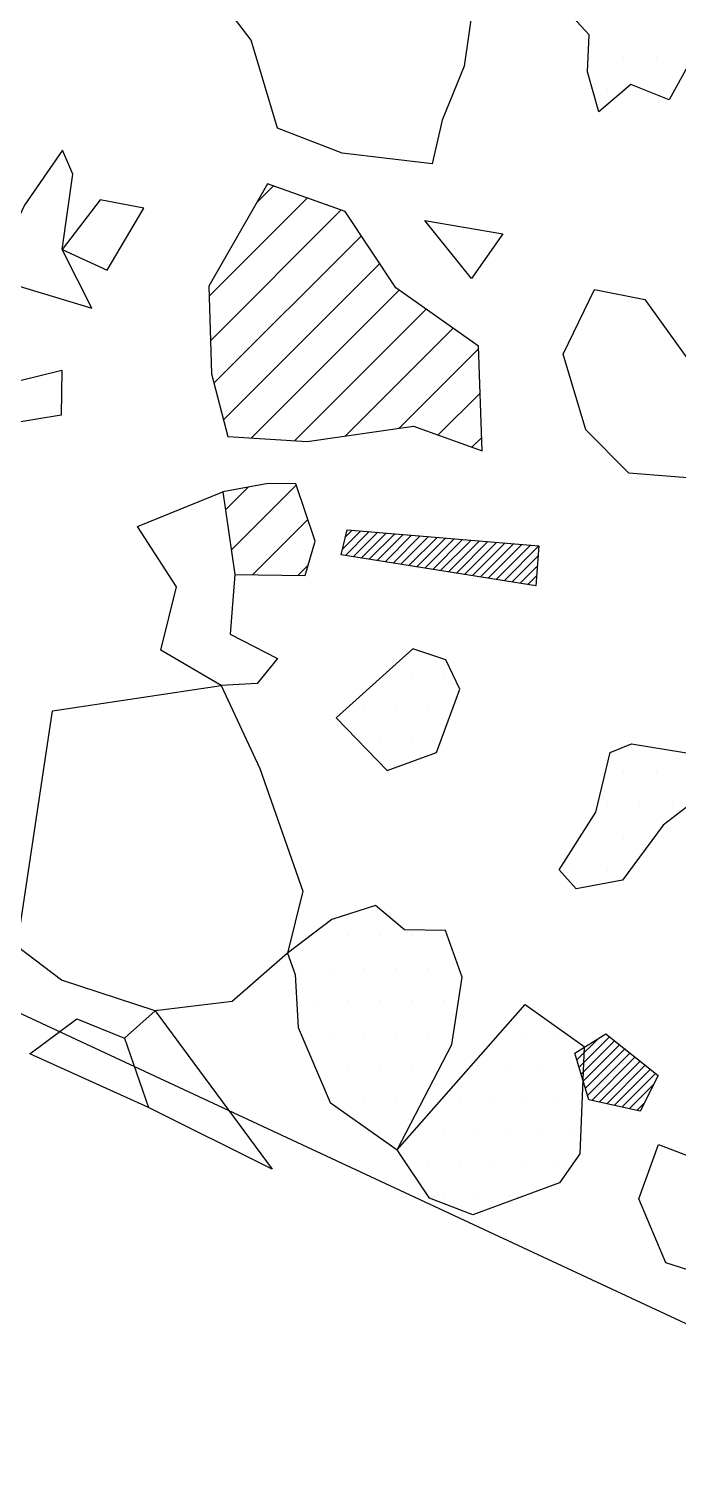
# Model space of a CAD drawing. Header units: metres. Extents: x -15 to -9.58, y -12.28 to -6.71.
# Drawn here: x -11.397 to -11.148, y -11.654 to -11.102 of the extents above; entities that cross this region are included whole.
import ezdxf

# ---------------------------------------------------------------- set-up
doc = ezdxf.new("R2010")
doc.units = ezdxf.units.M
doc.header["$LTSCALE"] = 25
doc.header["$MEASUREMENT"] = 0
doc.linetypes.add('STRICHPUNKTX2', pattern=[2, 1, -0.5, 0, -0.5])
doc.layers.get('0').update_dxf_attribs({"linetype": 'CONTINUOUS'})
for name, color, linetype in [('FEUER', 1, 'CONTINUOUS'), ('GRABUNGSGRENZE', 3, 'STRICHPUNKTX2'), ('KNOCHEN', 2, 'CONTINUOUS'), ('KNOCHENSCHRAFF', 2, 'CONTINUOUS'), ('STEINE', 4, 'CONTINUOUS'), ('STEINESCHRAFF', 4, 'CONTINUOUS')]:
    doc.layers.add(name, color=color, linetype=linetype)

# ---------------------------------------------------------------- blocks, each defined once
blk = doc.blocks.new('*X7')
at = {"color": 0}
for p, q in [((-1127.672, -1130.147), (-1126.974, -1129.449)), ((-1127.568, -1129.689), (-1127.3, -1129.421)), ((-1127.565, -1130.394), (-1126.648, -1129.476)), ((-1127.26, -1130.442), (-1126.322, -1129.504)), ((-1126.955, -1130.491), (-1125.996, -1129.532)), ((-1126.65, -1130.539), (-1125.67, -1129.559)), ((-1126.345, -1130.588), (-1125.344, -1129.587)), ((-1126.04, -1130.636), (-1125.018, -1129.614)), ((-1125.735, -1130.684), (-1124.692, -1129.642)), ((-1125.43, -1130.733), (-1124.366, -1129.669)), ((-1125.124, -1130.781), (-1124.04, -1129.697)), ((-1124.819, -1130.83), (-1123.714, -1129.724)), ((-1124.514, -1130.878), (-1123.388, -1129.752)), ((-1124.209, -1130.926), (-1123.062, -1129.78)), ((-1123.904, -1130.975), (-1122.736, -1129.807)), ((-1123.599, -1131.023), (-1122.41, -1129.835)), ((-1123.294, -1131.072), (-1122.084, -1129.862)), ((-1122.988, -1131.12), (-1121.758, -1129.89)), ((-1122.683, -1131.169), (-1121.432, -1129.917)), ((-1122.378, -1131.217), (-1121.106, -1129.945)), ((-1122.073, -1131.265), (-1120.78, -1129.972)), ((-1121.768, -1131.314), (-1120.454, -1130)), ((-1121.463, -1131.362), (-1120.128, -1130.028)), ((-1121.158, -1131.411), (-1120.155, -1130.408)), ((-1120.852, -1131.459), (-1120.187, -1130.793)), ((-1120.547, -1131.507), (-1120.218, -1131.178)), ((-1118.665, -1149.778), (-1117.825, -1148.937)), ((-1118.584, -1150.051), (-1117.418, -1148.884)), ((-1118.503, -1150.323), (-1117.221, -1149.041)), ((-1118.422, -1150.596), (-1117.025, -1149.198)), ((-1118.341, -1150.868), (-1116.828, -1149.355)), ((-1118.26, -1151.141), (-1116.632, -1149.512)), ((-1118.099, -1151.333), (-1116.436, -1149.67)), ((-1117.809, -1151.397), (-1116.239, -1149.827)), ((-1117.52, -1151.461), (-1116.043, -1149.984)), ((-1117.23, -1151.525), (-1115.846, -1150.141)), ((-1116.941, -1151.589), (-1115.65, -1150.298)), ((-1116.652, -1151.653), (-1115.713, -1150.715)), ((-1116.362, -1151.717), (-1116.068, -1151.423))]:
    blk.add_line(p, q, dxfattribs=at)
blk = doc.blocks.new('*X9')
at = {"color": 0}
for p, q in [((-1132.8, -1120.426), (-1129.027, -1116.653)), ((-1130.973, -1116.831), (-1130.331, -1116.188)), ((-1132.749, -1122.142), (-1127.724, -1117.117)), ((-1132.616, -1123.777), (-1126.949, -1118.11)), ((-1132.251, -1125.18), (-1126.245, -1119.174)), ((-1131.18, -1125.876), (-1125.5, -1120.197)), ((-1129.521, -1125.985), (-1124.464, -1120.928)), ((-1127.571, -1125.803), (-1123.427, -1121.659)), ((-1125.499, -1125.499), (-1122.448, -1122.448)), ((-1123.995, -1125.763), (-1122.388, -1124.155)), ((-1122.699, -1126.234), (-1122.327, -1125.863)), ((-1131.948, -1130.18), (-1129.45, -1127.682)), ((-1132.172, -1128.637), (-1131.307, -1127.771)), ((-1131.132, -1131.132), (-1129.01, -1129.01)), ((-1129.391, -1131.159), (-1128.996, -1130.764))]:
    blk.add_line(p, q, dxfattribs=at)
blk = doc.blocks.new('*X11')
at = {"color": 0}
for p, q in [((-1118.125, -1111.25), (-1118.125, -1111.25)), ((-1116.875, -1111.25), (-1116.875, -1111.25)), ((-1115.625, -1111.25), (-1115.625, -1111.25)), ((-1117.5, -1112.5), (-1117.5, -1112.5)), ((-1115, -1112.5), (-1115, -1112.5)), ((-1125, -1135), (-1125, -1135)), ((-1123.75, -1135), (-1123.75, -1135)), ((-1126.875, -1136.25), (-1126.875, -1136.25)), ((-1125.625, -1136.25), (-1125.625, -1136.25)), ((-1124.375, -1136.25), (-1124.375, -1136.25)), ((-1126.25, -1137.5), (-1126.25, -1137.5)), ((-1125, -1137.5), (-1125, -1137.5)), ((-1116.875, -1138.75), (-1116.875, -1138.75)), ((-1115.625, -1138.75), (-1115.625, -1138.75)), ((-1117.5, -1140), (-1117.5, -1140)), ((-1116.25, -1140), (-1116.25, -1140)), ((-1115, -1140), (-1115, -1140)), ((-1118.125, -1141.25), (-1118.125, -1141.25)), ((-1116.875, -1141.25), (-1116.875, -1141.25)), ((-1118.75, -1142.5), (-1118.75, -1142.5)), ((-1117.5, -1142.5), (-1117.5, -1142.5)), ((-1128.75, -1145), (-1128.75, -1145)), ((-1127.5, -1145), (-1127.5, -1145)), ((-1126.25, -1145), (-1126.25, -1145)), ((-1125, -1145), (-1125, -1145)), ((-1123.75, -1145), (-1123.75, -1145)), ((-1129.375, -1146.25), (-1129.375, -1146.25)), ((-1128.125, -1146.25), (-1128.125, -1146.25)), ((-1126.875, -1146.25), (-1126.875, -1146.25)), ((-1125.625, -1146.25), (-1125.625, -1146.25)), ((-1124.375, -1146.25), (-1124.375, -1146.25)), ((-1128.75, -1147.5), (-1128.75, -1147.5)), ((-1127.5, -1147.5), (-1127.5, -1147.5)), ((-1126.25, -1147.5), (-1126.25, -1147.5)), ((-1125, -1147.5), (-1125, -1147.5)), ((-1123.75, -1147.5), (-1123.75, -1147.5)), ((-1128.125, -1148.75), (-1128.125, -1148.75)), ((-1126.875, -1148.75), (-1126.875, -1148.75)), ((-1125.625, -1148.75), (-1125.625, -1148.75)), ((-1124.375, -1148.75), (-1124.375, -1148.75)), ((-1120.625, -1148.75), (-1120.625, -1148.75)), ((-1119.375, -1148.75), (-1119.375, -1148.75)), ((-1128.75, -1150), (-1128.75, -1150)), ((-1127.5, -1150), (-1127.5, -1150)), ((-1126.25, -1150), (-1126.25, -1150)), ((-1125, -1150), (-1125, -1150)), ((-1122.5, -1150), (-1122.5, -1150)), ((-1121.25, -1150), (-1121.25, -1150)), ((-1120, -1150), (-1120, -1150)), ((-1118.75, -1150), (-1118.75, -1150)), ((-1128.125, -1151.25), (-1128.125, -1151.25)), ((-1126.875, -1151.25), (-1126.875, -1151.25)), ((-1125.625, -1151.25), (-1125.625, -1151.25)), ((-1123.125, -1151.25), (-1123.125, -1151.25)), ((-1121.875, -1151.25), (-1121.875, -1151.25)), ((-1120.625, -1151.25), (-1120.625, -1151.25)), ((-1119.375, -1151.25), (-1119.375, -1151.25)), ((-1126.25, -1152.5), (-1126.25, -1152.5)), ((-1123.75, -1152.5), (-1123.75, -1152.5)), ((-1122.5, -1152.5), (-1122.5, -1152.5)), ((-1121.25, -1152.5), (-1121.25, -1152.5)), ((-1120, -1152.5), (-1120, -1152.5)), ((-1118.75, -1152.5), (-1118.75, -1152.5)), ((-1124.375, -1153.75), (-1124.375, -1153.75)), ((-1123.125, -1153.75), (-1123.125, -1153.75)), ((-1121.875, -1153.75), (-1121.875, -1153.75)), ((-1120.625, -1153.75), (-1120.625, -1153.75)), ((-1119.375, -1153.75), (-1119.375, -1153.75)), ((-1123.75, -1155), (-1123.75, -1155)), ((-1122.5, -1155), (-1122.5, -1155)), ((-1121.25, -1155), (-1121.25, -1155))]:
    blk.add_line(p, q, dxfattribs=at)

msp = doc.modelspace()

# ---------------------------------------------------------------- linework, layer by layer
at = {"layer": 'GRABUNGSGRENZE', "flags": 128}
msp.add_lwpolyline([(-12.20766, -7.90191), (-9.58177, -9.13042), (-9.62048, -9.68938), (-9.67478, -9.97137), (-9.65027, -10.19904), (-9.67858, -10.48042), (-9.659, -10.79617), (-9.6522, -11.6086), (-9.69268, -12.28219), (-10.79002, -11.76427), (-12.51242, -10.96233)], dxfattribs=at)
at = {"layer": 'KNOCHEN'}
for points in [[(-11.27722, -11.30369), (-11.27503, -11.29404), (-11.20124, -11.30028), (-11.20249, -11.31555), (-11.27722, -11.30369)], [(-11.18743, -11.49516), (-11.1756, -11.4877), (-11.15546, -11.50381), (-11.1623, -11.51747), (-11.1821, -11.51308), (-11.18743, -11.49516)]]:
    msp.add_lwpolyline(points, dxfattribs=at)
at = {"layer": 'STEINE'}
for points in [[(-11.3017, -11.13973), (-11.31187, -11.10593), (-11.33185, -11.07964), (-11.30543, -11.05151), (-11.26896, -11.06583), (-11.22484, -11.08027), (-11.22998, -11.11586), (-11.23846, -11.13663), (-11.24228, -11.15339), (-11.27687, -11.14928), (-11.3017, -11.13973)], [(-11.17827, -11.13348), (-11.18262, -11.11813), (-11.18189, -11.10387), (-11.19292, -11.09198), (-11.18661, -11.07933), (-11.15888, -11.066), (-11.13978, -11.08312), (-11.13861, -11.10607), (-11.15119, -11.1288), (-11.16588, -11.12297), (-11.17827, -11.13348)], [(-11.41215, -11.19713), (-11.37309, -11.20895), (-11.38446, -11.18635), (-11.38045, -11.15736), (-11.38438, -11.14813), (-11.39898, -11.16931), (-11.41215, -11.19713)], [(-11.22309, -11.26376), (-11.22451, -11.22348), (-11.25627, -11.20107), (-11.27569, -11.17172), (-11.30559, -11.16107), (-11.32812, -11.20047), (-11.32711, -11.23412), (-11.32085, -11.25817), (-11.29031, -11.26017), (-11.24945, -11.25418), (-11.22309, -11.26376)], [(-11.38446, -11.18635), (-11.36726, -11.19426), (-11.35313, -11.17053), (-11.3699, -11.16721), (-11.38446, -11.18635)], [(-11.22717, -11.19745), (-11.24517, -11.17525), (-11.21518, -11.1803), (-11.22717, -11.19745)], [(-11.16666, -11.27228), (-11.18322, -11.25571), (-11.19194, -11.22653), (-11.17984, -11.20174), (-11.16053, -11.20561), (-11.13459, -11.24168), (-11.13612, -11.27479), (-11.16666, -11.27228)], [(-11.41611, -11.25517), (-11.41178, -11.23944), (-11.38467, -11.23272), (-11.38494, -11.25004), (-11.41611, -11.25517)], [(-11.31811, -11.31121), (-11.2911, -11.31163), (-11.28733, -11.29844), (-11.29464, -11.27641), (-11.30534, -11.27625), (-11.32271, -11.27954)], [(-11.32335, -11.35394), (-11.34659, -11.34033), (-11.3406, -11.31596), (-11.35553, -11.2928), (-11.32271, -11.27954), (-11.31811, -11.31121), (-11.31999, -11.33412), (-11.30179, -11.34357), (-11.30958, -11.35313), (-11.32335, -11.35394)], [(-11.27921, -11.36634), (-11.25965, -11.38652), (-11.24069, -11.37968), (-11.23165, -11.35536), (-11.23708, -11.34406), (-11.24975, -11.33979), (-11.27921, -11.36634)], [(-11.38822, -11.36364), (-11.32335, -11.35394), (-11.30856, -11.38576), (-11.29196, -11.4329), (-11.29793, -11.45676), (-11.31912, -11.47529), (-11.34873, -11.47891), (-11.38473, -11.46714), (-11.40186, -11.45414), (-11.38822, -11.36364)], [(-11.16908, -11.42869), (-11.18697, -11.43198), (-11.19348, -11.42474), (-11.17938, -11.40254), (-11.17393, -11.37969), (-11.16572, -11.37625), (-11.13827, -11.38075), (-11.13851, -11.39604), (-11.15346, -11.40753), (-11.16908, -11.42869)], [(-11.295, -11.46496), (-11.29379, -11.48537), (-11.28149, -11.51409), (-11.25579, -11.53233), (-11.23478, -11.49188), (-11.23081, -11.46596), (-11.23716, -11.44802), (-11.25295, -11.44778), (-11.26402, -11.43843), (-11.28092, -11.44378), (-11.29793, -11.45676), (-11.295, -11.46496)], [(-11.36061, -11.48943), (-11.34873, -11.47891), (-11.3038, -11.53974), (-11.35134, -11.51607)], [(-11.25579, -11.53233), (-11.20651, -11.47652), (-11.18383, -11.49267), (-11.18548, -11.53392), (-11.1933, -11.54502), (-11.22661, -11.55724), (-11.24333, -11.55087), (-11.25579, -11.53233)], [(-11.39689, -11.49549), (-11.37884, -11.48201), (-11.36061, -11.48943), (-11.35134, -11.51607), (-11.39689, -11.49549)], [(-11.1525, -11.57571), (-11.16282, -11.55109), (-11.15536, -11.53031), (-11.14117, -11.53563), (-11.13296, -11.5648), (-11.14083, -11.57946), (-11.1525, -11.57571)]]:
    msp.add_lwpolyline(points, dxfattribs=at)

# ---------------------------------------------------------------- block references
at = {"layer": 'FEUER', "xscale": 0.01, "yscale": 0.01, "zscale": 0.01}
msp.add_blockref('*X9', (0, 0), dxfattribs=at)
at = {"layer": 'KNOCHENSCHRAFF', "xscale": 0.01, "yscale": 0.01, "zscale": 0.01}
msp.add_blockref('*X7', (0, 0), dxfattribs=at)
at = {"layer": 'STEINESCHRAFF', "xscale": 0.01, "yscale": 0.01, "zscale": 0.01}
msp.add_blockref('*X11', (0, 0), dxfattribs=at)

doc.saveas('drawing.dxf')
